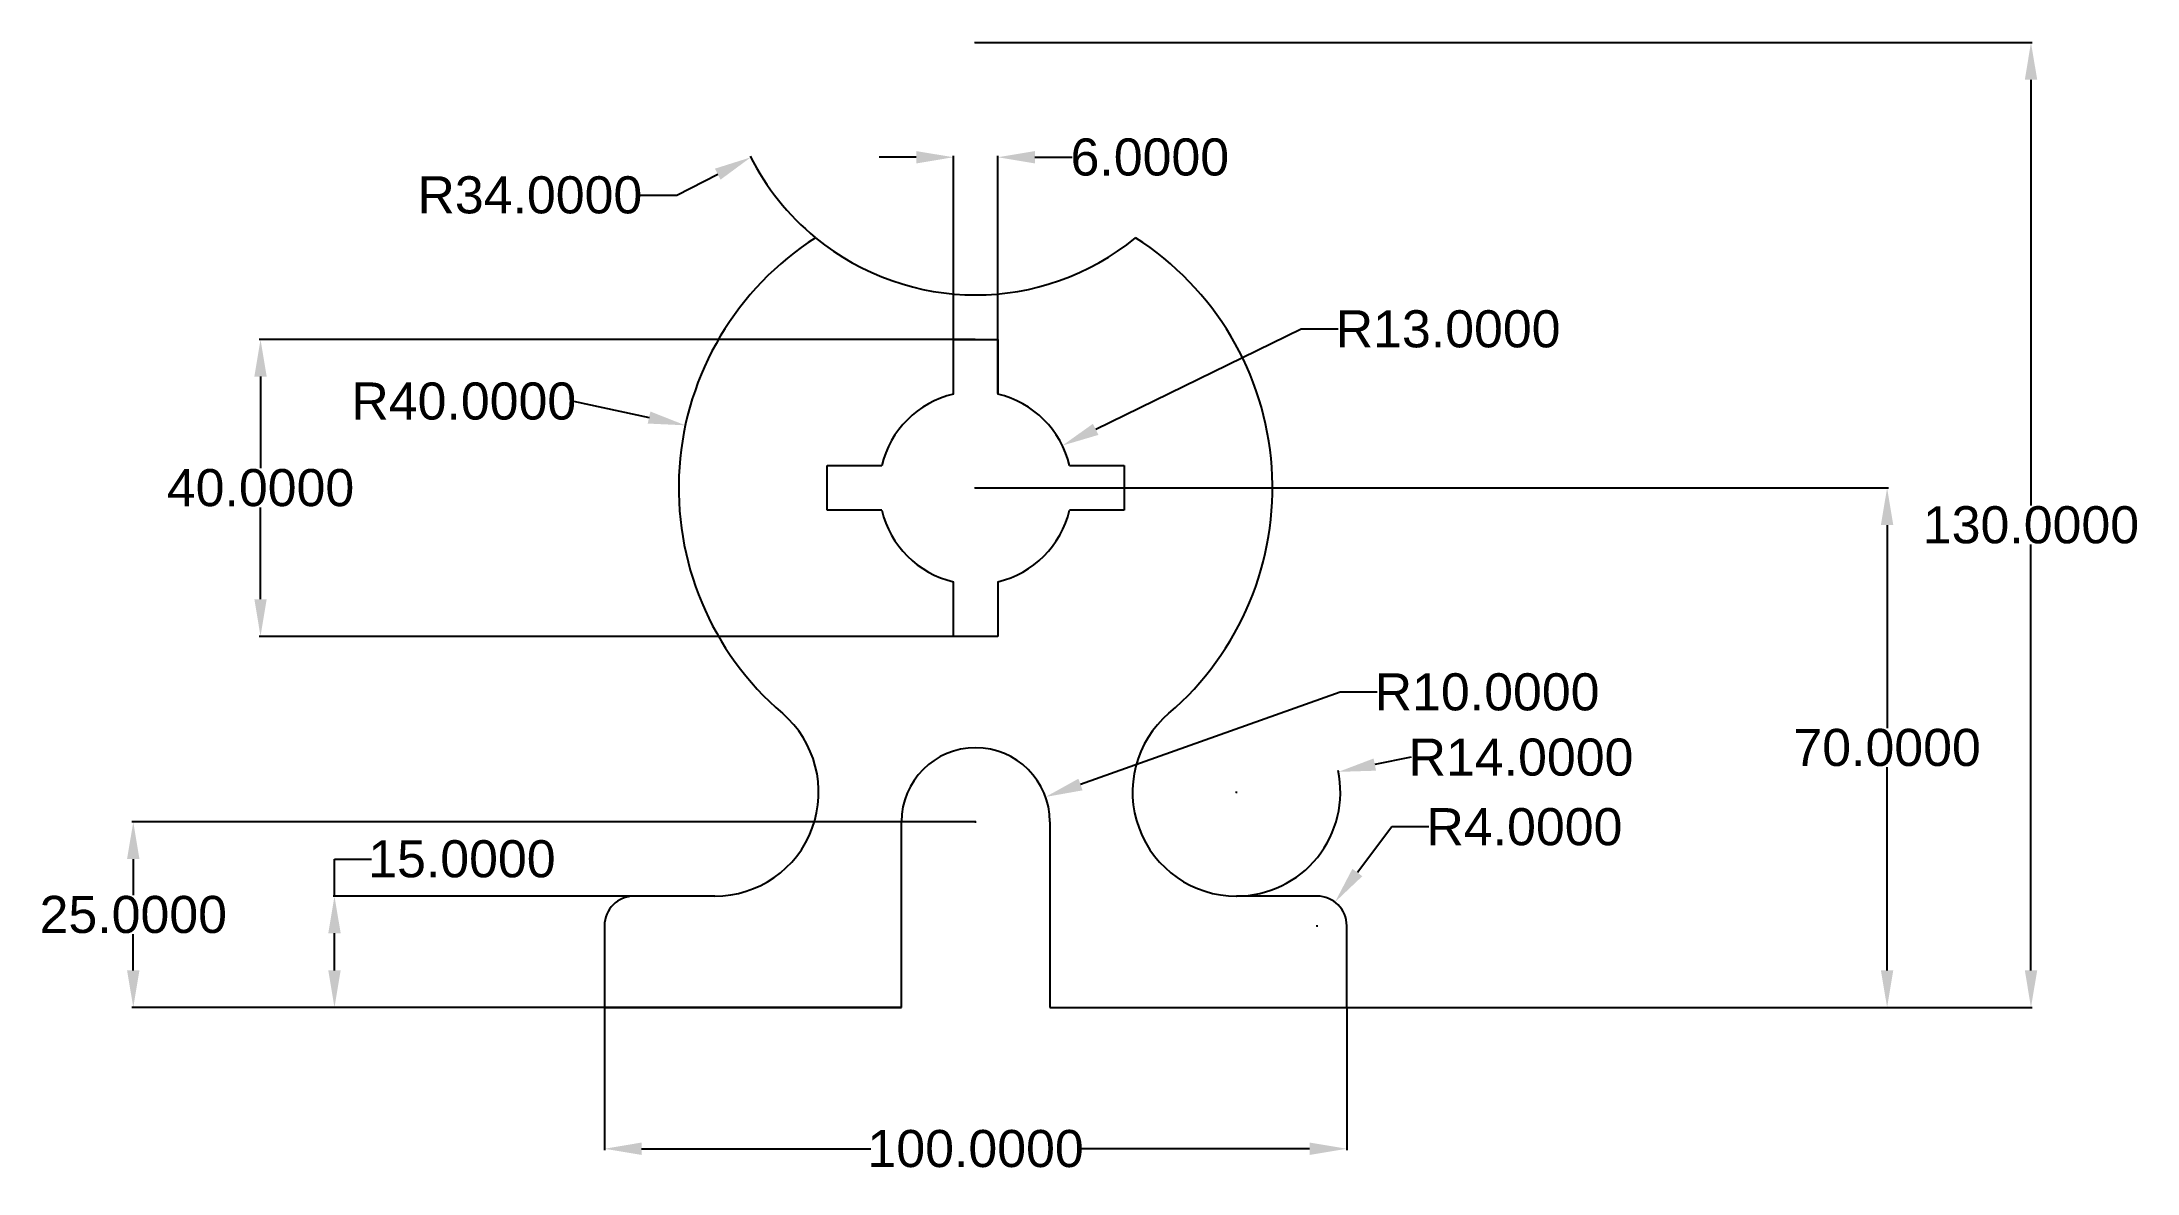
# Model space of a CAD drawing. Header units: inches. Extents: x -126 to 156, y -47 to 105.
import ezdxf

# ---------------------------------------------------------------- set-up
doc = ezdxf.new("R2010")
doc.units = ezdxf.units.IN
doc.header["$MEASUREMENT"] = 0
doc.styles.get("Standard").update_dxf_attribs({"font": 'arial.ttf'})
doc.dimstyles.get("Standard").update_dxf_attribs({"dimtxt": 5, "dimasz": 5, "dimexe": 0.18, "dimexo": 0.0625, "dimgap": 0.09, "dimtad": 0, "dimtih": 1, "dimtoh": 1, "dimdec": 4, "dimzin": 0, "dimdsep": 46, "dimtxsty": 'Standard', "dimcen": 0.09, "dimadec": 0, "dimazin": 0, "dimtfac": 1, "dimtdec": 4, "dimtofl": 0, "dimtmove": 0, "dimatfit": 3, "dimfxl": 1, "dimtolj": 1, "dimtzin": 0, "dimarcsym": 0})

# ---------------------------------------------------------------- blocks, each defined once
blk = doc.blocks.new('*D4')
at = {"color": 0, "lineweight": -2, "transparency": 16777216}
for p, q in [((49.1, 17.49), (14.13, 5.03)), ((54.1, 17.49), (49.1, 17.49)), ((-0.09, 0), (0.09, 0)), ((0, -0.09), (0, 0.09))]:
    blk.add_line(p, q, dxfattribs=at)
at = {"color": 0, "transparency": 16777216}
blk.add_solid([(13.85, 5.82), (14.41, 4.25), (9.42, 3.36)], dxfattribs=at)
at = {"layer": 'Defpoints', "color": 0, "transparency": 16777216}
for p in [(9.42, 3.36), (0, 0)]:
    blk.add_point(p, dxfattribs=at)
at = {"color": 0, "transparency": 16777216, "insert": (68.9, 17.49), "char_height": 5, "attachment_point": 5}
blk.add_mtext('\\A1;R10.0000', dxfattribs=at)
blk = doc.blocks.new('*D5')
at = {"color": 0, "lineweight": -2, "transparency": 16777216}
for p, q in [((58.68, 8.7), (53.77, 7.72)), ((35.05, 4), (35.23, 4)), ((35.14, 3.91), (35.14, 4.09))]:
    blk.add_line(p, q, dxfattribs=at)
blk.add_arc((35.14, 4), 14, 270.2558, 12.0309, dxfattribs=at)
at = {"color": 0, "transparency": 16777216}
blk.add_solid([(53.61, 8.54), (53.94, 6.9), (48.87, 6.74)], dxfattribs=at)
at = {"layer": 'Defpoints', "color": 0, "transparency": 16777216}
for p in [(48.87, 6.74), (35.14, 4)]:
    blk.add_point(p, dxfattribs=at)
at = {"color": 0, "transparency": 16777216, "insert": (73.47, 8.7), "char_height": 5, "attachment_point": 5}
blk.add_mtext('\\A1;R14.0000', dxfattribs=at)
blk = doc.blocks.new('*D6')
at = {"color": 0, "lineweight": -2, "transparency": 16777216}
for p, q in [((56.07, -0.68), (51.43, -6.82)), ((61.07, -0.68), (56.07, -0.68)), ((45.91, -14), (46.09, -14)), ((46, -14.09), (46, -13.91))]:
    blk.add_line(p, q, dxfattribs=at)
at = {"color": 0, "transparency": 16777216}
blk.add_solid([(50.76, -6.32), (52.09, -7.32), (48.41, -10.81)], dxfattribs=at)
at = {"layer": 'Defpoints', "color": 0, "transparency": 16777216}
for p in [(48.41, -10.81), (46, -14)]:
    blk.add_point(p, dxfattribs=at)
at = {"color": 0, "transparency": 16777216, "insert": (73.93, -0.68), "char_height": 5, "attachment_point": 5}
blk.add_mtext('\\A1;R4.0000', dxfattribs=at)
blk = doc.blocks.new('*D7')
at = {"color": 0, "lineweight": -2, "transparency": 16777216}
for p, q in [((43.85, 66.4), (16.18, 52.89)), ((48.85, 66.4), (43.85, 66.4)), ((-0.09, 45), (0.09, 45)), ((0, 44.91), (0, 45.09))]:
    blk.add_line(p, q, dxfattribs=at)
at = {"color": 0, "transparency": 16777216}
blk.add_solid([(15.81, 53.64), (16.54, 52.14), (11.68, 50.7)], dxfattribs=at)
at = {"layer": 'Defpoints', "color": 0, "transparency": 16777216}
for p in [(11.68, 50.7), (0, 45)]:
    blk.add_point(p, dxfattribs=at)
at = {"color": 0, "transparency": 16777216, "insert": (63.65, 66.4), "char_height": 5, "attachment_point": 5}
blk.add_mtext('\\A1;R13.0000', dxfattribs=at)
blk = doc.blocks.new('*D8')
at = {"color": 0, "lineweight": -2, "transparency": 16777216}
for p, q in [((-0.06, 65), (-96.51, 65)), ((-96.33, 60), (-96.33, 47.64)), ((-96.33, 30), (-96.33, 42.36)), ((-0.06, 25), (-96.51, 25))]:
    blk.add_line(p, q, dxfattribs=at)
at = {"color": 0, "transparency": 16777216}
for points in [[(-97.16, 60), (-95.5, 60), (-96.33, 65)], [(-97.16, 30), (-95.5, 30), (-96.33, 25)]]:
    blk.add_solid(points, dxfattribs=at)
at = {"layer": 'Defpoints', "color": 0, "transparency": 16777216}
for p in [(0, 65), (-96.33, 25), (0, 25)]:
    blk.add_point(p, dxfattribs=at)
at = {"color": 0, "transparency": 16777216, "insert": (-96.33, 45), "char_height": 5, "attachment_point": 5}
blk.add_mtext('\\A1;40.0000', dxfattribs=at)
blk = doc.blocks.new('*D9')
at = {"color": 0, "lineweight": -2, "transparency": 16777216}
for p, q in [((-0.09, 105), (0.09, 105)), ((0, 104.91), (0, 105.09)), ((-40.26, 84.45), (-34.74, 87.27)), ((-45.26, 84.45), (-40.26, 84.45))]:
    blk.add_line(p, q, dxfattribs=at)
blk.add_arc((0, 105), 34, 206.7359, 230.5666, dxfattribs=at)
at = {"color": 0, "transparency": 16777216}
blk.add_solid([(-35.12, 88.01), (-34.36, 86.53), (-30.28, 89.54)], dxfattribs=at)
at = {"layer": 'Defpoints', "color": 0, "transparency": 16777216}
for p in [(0, 105), (-30.28, 89.54)]:
    blk.add_point(p, dxfattribs=at)
at = {"color": 0, "transparency": 16777216, "insert": (-60.05, 84.45), "char_height": 5, "attachment_point": 5}
blk.add_mtext('\\A1;R34.0000', dxfattribs=at)
blk = doc.blocks.new('*D10')
at = {"color": 0, "lineweight": -2, "transparency": 16777216}
for p, q in [((-54.16, 56.67), (-43.99, 54.48)), ((-0.09, 45), (0.09, 45)), ((0, 44.91), (0, 45.09))]:
    blk.add_line(p, q, dxfattribs=at)
at = {"color": 0, "transparency": 16777216}
blk.add_solid([(-43.81, 55.29), (-44.17, 53.67), (-39.1, 53.43)], dxfattribs=at)
at = {"layer": 'Defpoints', "color": 0, "transparency": 16777216}
for p in [(-39.1, 53.43), (0, 45)]:
    blk.add_point(p, dxfattribs=at)
at = {"color": 0, "transparency": 16777216, "insert": (-68.95, 56.67), "char_height": 5, "attachment_point": 5}
blk.add_mtext('\\A1;R40.0000', dxfattribs=at)
blk = doc.blocks.new('*D11')
at = {"color": 0, "lineweight": -2, "transparency": 16777216}
for p, q in [((-86.37, -10), (-86.37, -5)), ((-86.37, -5), (-81.37, -5)), ((-35.21, -10), (-86.55, -10)), ((-86.37, -20), (-86.37, -15)), ((-10.06, -25), (-86.55, -25))]:
    blk.add_line(p, q, dxfattribs=at)
at = {"color": 0, "transparency": 16777216}
for points in [[(-87.2, -15), (-85.53, -15), (-86.37, -10)], [(-87.2, -20), (-85.53, -20), (-86.37, -25)]]:
    blk.add_solid(points, dxfattribs=at)
at = {"layer": 'Defpoints', "color": 0, "transparency": 16777216}
for p in [(-86.37, -10), (-35.14, -10), (-10, -25)]:
    blk.add_point(p, dxfattribs=at)
at = {"color": 0, "transparency": 16777216, "insert": (-69.2, -5), "char_height": 5, "attachment_point": 5}
blk.add_mtext('\\A1;15.0000', dxfattribs=at)
blk = doc.blocks.new('*D12')
at = {"color": 0, "lineweight": -2, "transparency": 16777216}
for p, q in [((0.03, 0), (-113.65, 0)), ((-113.47, -5), (-113.47, -9.86)), ((-113.47, -20), (-113.47, -15.14)), ((-10.06, -25), (-113.65, -25))]:
    blk.add_line(p, q, dxfattribs=at)
at = {"color": 0, "transparency": 16777216}
for points in [[(-114.31, -5), (-112.64, -5), (-113.47, 0)], [(-114.31, -20), (-112.64, -20), (-113.47, -25)]]:
    blk.add_solid(points, dxfattribs=at)
at = {"layer": 'Defpoints', "color": 0, "transparency": 16777216}
for p in [(0.09, 0), (-113.47, -25), (-10, -25)]:
    blk.add_point(p, dxfattribs=at)
at = {"color": 0, "transparency": 16777216, "insert": (-113.47, -12.5), "char_height": 5, "attachment_point": 5}
blk.add_mtext('\\A1;25.0000', dxfattribs=at)
blk = doc.blocks.new('*D13')
at = {"color": 0, "lineweight": -2, "transparency": 16777216}
for p, q in [((-50, -25.06), (-50, -44.22)), ((50, -25.06), (50, -44.22)), ((-45, -44.04), (-14.11, -44.04)), ((45, -44.04), (14.11, -44.04))]:
    blk.add_line(p, q, dxfattribs=at)
at = {"color": 0, "transparency": 16777216}
for points in [[(-45, -43.2), (-45, -44.87), (-50, -44.04)], [(45, -43.2), (45, -44.87), (50, -44.04)]]:
    blk.add_solid(points, dxfattribs=at)
at = {"layer": 'Defpoints', "color": 0, "transparency": 16777216}
for p in [(-50, -25), (50, -25), (50, -44.04)]:
    blk.add_point(p, dxfattribs=at)
at = {"color": 0, "transparency": 16777216, "insert": (0, -44.04), "char_height": 5, "attachment_point": 5}
blk.add_mtext('\\A1;100.0000', dxfattribs=at)
blk = doc.blocks.new('*D14')
at = {"color": 0, "lineweight": -2, "transparency": 16777216}
for p, q in [((-8, 89.55), (-13, 89.55)), ((-3, 57.71), (-3, 89.73)), ((3, 57.71), (3, 89.73)), ((8, 89.55), (13, 89.55))]:
    blk.add_line(p, q, dxfattribs=at)
at = {"color": 0, "transparency": 16777216}
for points in [[(-8, 90.38), (-8, 88.71), (-3, 89.55)], [(8, 90.38), (8, 88.71), (3, 89.55)]]:
    blk.add_solid(points, dxfattribs=at)
at = {"layer": 'Defpoints', "color": 0, "transparency": 16777216}
for p in [(3, 89.55), (-3, 57.65), (3, 57.65)]:
    blk.add_point(p, dxfattribs=at)
at = {"color": 0, "transparency": 16777216, "insert": (23.47, 89.55), "char_height": 5, "attachment_point": 5}
blk.add_mtext('\\A1;6.0000', dxfattribs=at)
blk = doc.blocks.new('*D15')
at = {"color": 0, "lineweight": -2, "transparency": 16777216}
for p, q in [((-0.03, 105), (142.35, 105)), ((142.17, 100), (142.17, 42.64)), ((142.17, -20), (142.17, 37.36)), ((50.06, -25), (142.35, -25))]:
    blk.add_line(p, q, dxfattribs=at)
at = {"color": 0, "transparency": 16777216}
for points in [[(141.34, 100), (143.01, 100), (142.17, 105)], [(141.34, -20), (143.01, -20), (142.17, -25)]]:
    blk.add_solid(points, dxfattribs=at)
at = {"layer": 'Defpoints', "color": 0, "transparency": 16777216}
for p in [(-0.09, 105), (50, -25), (142.17, -25)]:
    blk.add_point(p, dxfattribs=at)
at = {"color": 0, "transparency": 16777216, "insert": (142.17, 40), "char_height": 5, "attachment_point": 5}
blk.add_mtext('\\A1;130.0000', dxfattribs=at)
blk = doc.blocks.new('*D16')
at = {"color": 0, "lineweight": -2, "transparency": 16777216}
for p, q in [((-0.03, 45), (122.97, 45)), ((122.79, 40), (122.79, 12.64)), ((122.79, -20), (122.79, 7.36)), ((50.06, -25), (122.97, -25))]:
    blk.add_line(p, q, dxfattribs=at)
at = {"color": 0, "transparency": 16777216}
for points in [[(121.95, 40), (123.62, 40), (122.79, 45)], [(121.95, -20), (123.62, -20), (122.79, -25)]]:
    blk.add_solid(points, dxfattribs=at)
at = {"layer": 'Defpoints', "color": 0, "transparency": 16777216}
for p in [(-0.09, 45), (50, -25), (122.79, -25)]:
    blk.add_point(p, dxfattribs=at)
at = {"color": 0, "transparency": 16777216, "insert": (122.79, 10), "char_height": 5, "attachment_point": 5}
blk.add_mtext('\\A1;70.0000', dxfattribs=at)

msp = doc.modelspace()

# ---------------------------------------------------------------- linework, layer by layer
for p, q in [((-3, 65), (0, 65)), ((-3, 57.64911), (-3, 65)), ((-3, 57.64911), (-3, 65)), ((-3, 65), (3, 65)), ((0, 65), (3, 65)), ((3, 65), (3, 57.64911)), ((3, 65), (3, 57.64911)), ((-20, 45), (-20, 48)), ((-20, 48), (-12.64911, 48)), ((-20, 42), (-20, 48)), ((-20, 48), (-12.64911, 48)), ((12.64911, 48), (20, 48)), ((12.64911, 48), (20, 48)), ((20, 48), (20, 42)), ((20, 48), (20, 45)), ((-20, 42), (-20, 45)), ((20, 45), (20, 42)), ((-12.64911, 42), (-20, 42)), ((-12.64911, 42), (-20, 42)), ((20, 42), (12.64911, 42)), ((20, 42), (12.64911, 42)), ((-3, 25), (-3, 32.35089)), ((-3, 25), (-3, 32.35089)), ((3, 32.35089), (3, 25)), ((3, 32.35089), (3, 25)), ((3, 25), (-3, 25)), ((0, 25), (-3, 25)), ((3, 25), (0, 25)), ((-10, -25), (-10, 0)), ((10, 0), (10, -25)), ((-35.14257, -10), (-46, -10)), ((46, -10), (35.14257, -10)), ((-50, -14), (-50, -25)), ((50, -25), (50, -14)), ((-50, -25), (-10, -25)), ((10, -25), (50, -25))]:
    msp.add_line(p, q)
for centre, radius, start, end in [((0, 45), 40, 122.5949373, 229.3989393), ((0, 105), 34, 230.6718936, 309.3281064), ((0, 45), 40, 310.6010607, 57.4050627), ((0, 45), 13, 103.3423638, 166.6576362), ((0, 45), 13, 13.3423638, 76.6576362), ((0, 45), 13, 193.3423638, 256.6576362), ((0, 45), 13, 283.3423638, 346.6576362), ((-35.14257, 4), 14, 270, 49.3989393), ((35.14257, 4), 14, 130.6010607, 270), ((0, 0), 10, 0, 180), ((-46, -14), 4, 90, 180), ((46, -14), 4, 0, 90)]:
    msp.add_arc(centre, radius, start, end)

# ---------------------------------------------------------------- dimensions: what is measured, and where the dimension line sits
for center, mpoint, picture, middle in [((0, 105), (-30.28365, 89.54359), '*D9', (-60.05207, 84.45326)), ((0, 45), (11.6835, 50.70051), '*D7', (63.64555, 66.39516)), ((0, 45), (-39.1023, 53.42674), '*D10', (-54.15918, 56.67158)), ((0, 0), (9.42038, 3.35507), '*D4', (68.89539, 17.4871)), ((46, -14), (48.41298, -10.80978), '*D6', (73.92716, -0.68039))]:
    dim = msp.add_radius_dim(center=center, mpoint=mpoint, dimstyle='Standard')
    dim.commit()
    dim.dimension.update_dxf_attribs({"geometry": picture, "text_midpoint": middle, "dimtype": 164})
for base, p1, p2, picture, middle in [((142.17291, -25), (-0.09, 105), (50, -25), '*D15', (142.17291, 40)), ((-96.32886, 25), (0, 65), (0, 25), '*D8', (-96.32886, 45)), ((122.78817, -25), (-0.09, 45), (50, -25), '*D16', (122.78817, 10)), ((-113.47478, -25), (0.09, 0), (-10, -25), '*D12', (-113.47478, -12.5)), ((-86.3657, -10), (-10, -25), (-35.14257, -10), '*D11', (-69.19862, -5))]:
    dim = msp.add_linear_dim(base=base, p1=p1, p2=p2, angle=90, dimstyle='Standard')
    dim.commit()
    dim.dimension.update_dxf_attribs({"geometry": picture, "text_midpoint": middle})
for base, p1, p2, picture, middle in [((3, 89.54657), (-3, 57.64911), (3, 57.64911), '*D14', (23.4737, 89.54657)), ((50, -44.03702), (-50, -25), (50, -25), '*D13', (0, -44.03702))]:
    dim = msp.add_linear_dim(base=base, p1=p1, p2=p2, dimstyle='Standard')
    dim.commit()
    dim.dimension.update_dxf_attribs({"geometry": picture, "text_midpoint": middle})
dim = msp.add_radius_dim(center=(35.14257, 4), mpoint=(48.87145, 6.74186), dimstyle='Standard')
dim.commit()
dim.dimension.update_dxf_attribs({"geometry": '*D5', "text_midpoint": (73.47277, 8.70034)})

doc.saveas('drawing.dxf')
